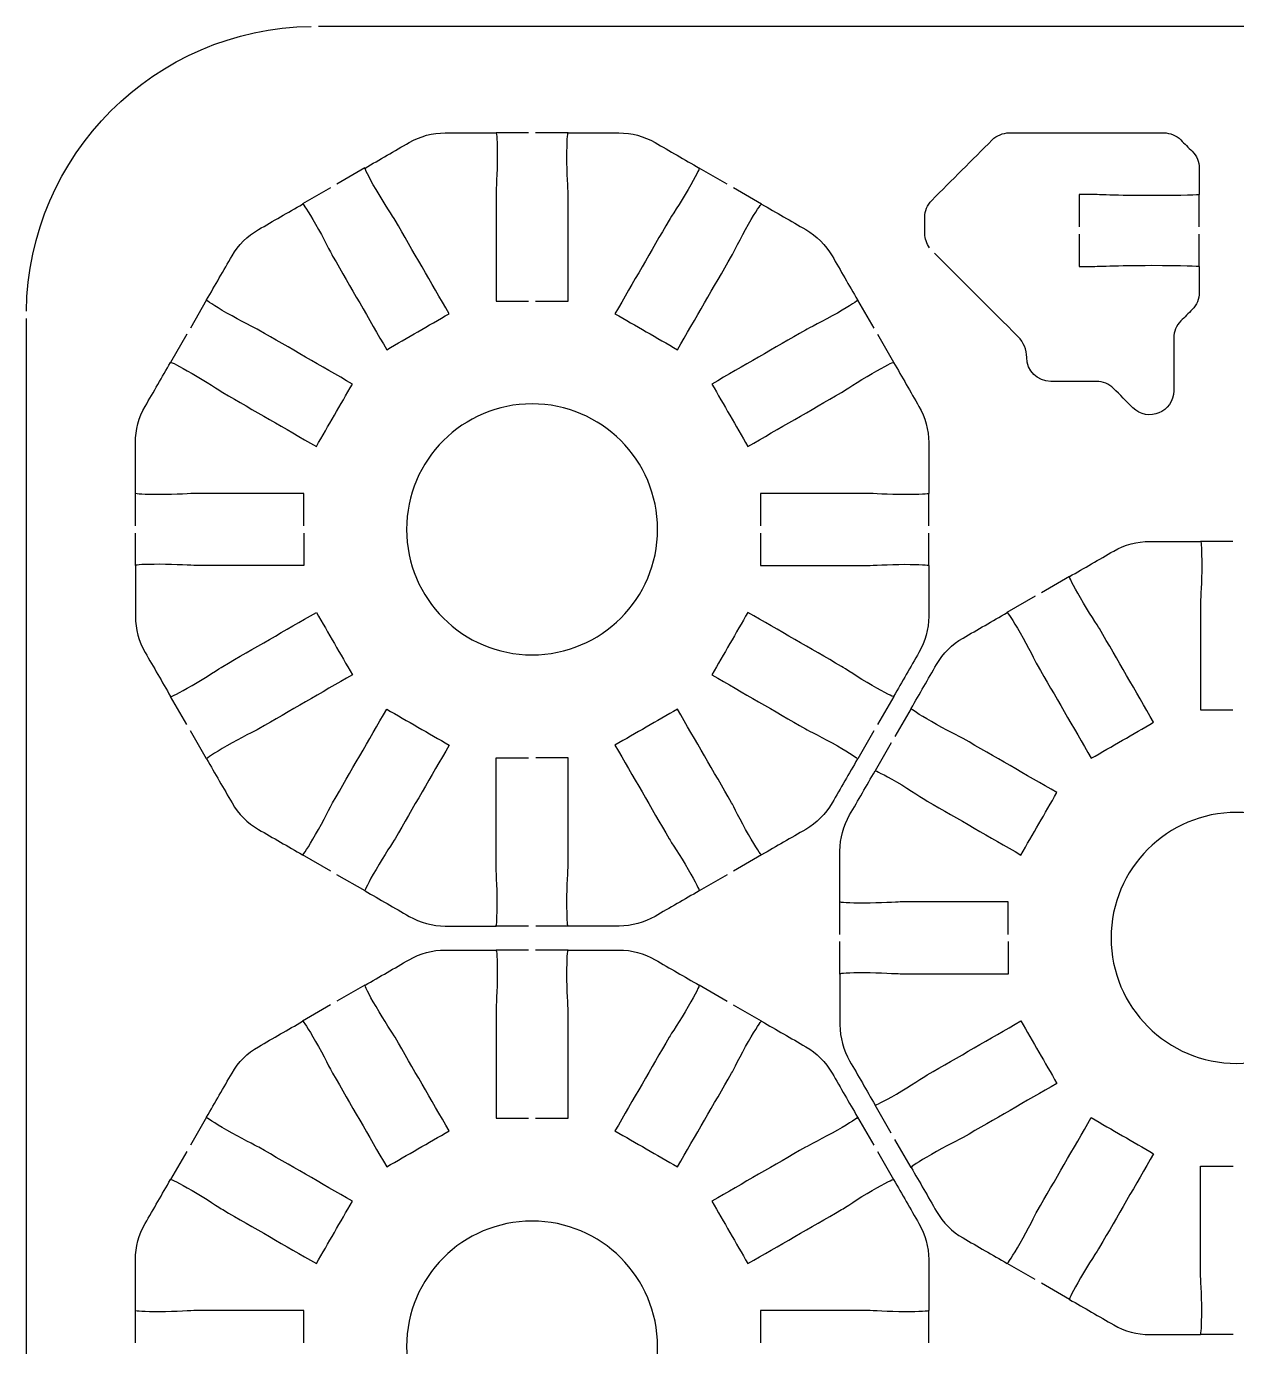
# Model space of a CAD drawing. Extents: x 5 to 405, y 225 to 445.
# Drawn here: x 140 to 190.3, y 390.1 to 445 of the extents above; entities that cross this region are included whole.
import ezdxf

# ---------------------------------------------------------------- set-up
doc = ezdxf.new("R2010")
doc.units = 0
doc.header["$MEASUREMENT"] = 0
doc.layers.add('DEFAULT', color=18, linetype='CONTINUOUS')

msp = doc.modelspace()

# ---------------------------------------------------------------- linework, layer by layer
at = {"layer": 'DEFAULT', "color": 1}
for points in [[(257.849, 444.999), (152.15, 444.999)], [(160.884, 440.57), (159.537, 440.57)], [(162.535, 440.57), (161.184, 440.57)], [(154.083, 439.113), (152.915, 438.435)], [(169.157, 438.432), (167.989, 439.105)], [(152.654, 438.287), (151.483, 437.61)], [(170.586, 437.606), (169.418, 438.28)], [(188.79, 436.656), (188.79, 438.007)], [(188.79, 435.009), (188.79, 436.356)], [(147.497, 433.616), (146.823, 432.449)], [(174.576, 433.616), (174.576, 433.613), (175.25, 432.449)], [(140, 237.15), (140, 432.85)], [(146.671, 432.188), (145.997, 431.02)], [(175.401, 432.191), (176.072, 431.023), (176.075, 431.02)], [(144.537, 424.218), (144.537, 425.566)], [(177.536, 424.218), (177.536, 425.566)], [(144.537, 422.567), (144.537, 423.918)], [(177.536, 422.567), (177.536, 423.918)], [(190.194, 423.57), (188.846, 423.57)], [(183.392, 422.113), (182.224, 421.436)], [(181.963, 421.287), (180.792, 420.61)], [(146.671, 415.949), (145.997, 417.117)], [(176.082, 417.117), (175.408, 415.946)], [(176.806, 416.617), (176.132, 415.449)], [(147.497, 414.52), (146.823, 415.688)], [(175.257, 415.685), (174.583, 414.517)], [(175.98, 415.188), (175.306, 414.02)], [(152.658, 409.853), (151.49, 410.527)], [(170.586, 410.527), (169.418, 409.853)], [(154.086, 409.028), (152.919, 409.701)], [(169.157, 409.701), (167.989, 409.028)], [(173.846, 407.219), (173.846, 408.566)], [(160.888, 407.564), (159.537, 407.564)], [(162.535, 407.564), (161.188, 407.564)], [(160.884, 406.567), (159.537, 406.567)], [(162.535, 406.567), (161.184, 406.567)], [(173.846, 405.568), (173.846, 406.919)], [(154.083, 405.11), (152.915, 404.433)], [(169.157, 404.429), (167.989, 405.103)], [(152.654, 404.285), (151.483, 403.607)], [(170.586, 403.604), (169.418, 404.278)], [(175.98, 398.95), (175.306, 400.117)], [(147.497, 399.614), (146.823, 398.446)], [(174.576, 399.614), (174.576, 399.61), (175.25, 398.446)], [(176.806, 397.521), (176.132, 398.688)], [(146.671, 398.185), (145.997, 397.018)], [(175.401, 398.189), (176.072, 397.021), (176.075, 397.018)], [(181.967, 392.854), (180.799, 393.527)], [(183.396, 392.028), (182.228, 392.702)], [(144.537, 390.216), (144.537, 391.564)], [(177.536, 390.216), (177.536, 391.564)], [(190.197, 390.564), (188.846, 390.564)]]:
    msp.add_lwpolyline(points, dxfattribs=at)
msp.add_open_spline([(140, 433.15), (140.081, 439.658), (145.341, 444.918), (151.85, 444.999)], degree=3, dxfattribs=at)
for points, knots in [([(151.539, 424.218), (151.539, 424.667), (151.539, 425.117), (151.539, 425.566), (150.039, 425.566), (148.538, 425.566), (147.038, 425.566), (146.911, 425.566), (146.195, 425.516), (145.539, 425.516), (144.904, 425.516), (144.537, 425.541), (144.537, 425.566), (144.537, 426.273), (144.537, 426.979), (144.537, 427.686), (144.537, 428.215), (144.678, 428.73), (144.939, 429.185), (145.292, 429.797), (145.644, 430.408), (145.997, 431.02), (146.011, 431.044), (146.339, 430.879), (146.89, 430.561), (147.458, 430.233), (148.054, 429.831), (148.167, 429.767), (149.465, 429.018), (150.763, 428.269), (152.062, 427.52), (152.561, 428.386), (153.061, 429.251), (153.561, 430.117), (152.263, 430.866), (150.964, 431.615), (149.666, 432.364), (149.553, 432.427), (148.908, 432.745), (148.34, 433.073), (147.8, 433.383), (147.497, 433.588), (147.497, 433.616), (147.849, 434.228), (148.202, 434.839), (148.555, 435.451), (148.819, 435.906), (149.197, 436.283), (149.656, 436.548), (150.267, 436.901), (150.879, 437.253), (151.49, 437.606), (151.515, 437.62), (151.712, 437.317), (152.033, 436.767), (152.361, 436.195), (152.675, 435.549), (152.739, 435.44), (153.489, 434.142), (154.239, 432.844), (154.99, 431.545), (155.855, 432.045), (156.721, 432.545), (157.586, 433.045), (156.836, 434.343), (156.086, 435.641), (155.335, 436.939), (155.272, 437.049), (154.873, 437.645), (154.545, 438.216), (154.224, 438.767), (154.065, 439.095), (154.086, 439.105), (154.699, 439.459), (155.312, 439.813), (155.924, 440.167), (156.38, 440.432), (156.898, 440.569), (157.424, 440.569), (158.128, 440.569), (158.832, 440.569), (159.537, 440.569), (159.565, 440.569), (159.586, 440.203), (159.586, 439.568), (159.586, 438.911), (159.537, 438.192), (159.537, 438.065), (159.537, 436.565), (159.537, 435.066), (159.537, 433.567), (159.986, 433.567), (160.435, 433.567), (160.884, 433.567)], [0, 0, 0, 0, 3.82, 3.82, 3.82, 16.58, 16.58, 16.58, 17.58, 17.58, 17.58, 18.58, 18.58, 18.58, 24.59, 24.59, 24.59, 25.59, 25.59, 25.59, 31.593332, 31.593332, 31.593332, 32.593332, 32.593332, 32.593332, 33.593332, 33.593332, 33.593332, 46.339253, 46.339253, 46.339253, 54.8382, 54.8382, 54.8382, 67.584121, 67.584121, 67.584121, 68.584121, 68.584121, 68.584121, 69.584121, 69.584121, 69.584121, 75.587454, 75.587454, 75.587454, 76.587454, 76.587454, 76.587454, 82.590786, 82.590786, 82.590786, 83.590786, 83.590786, 83.590786, 84.590786, 84.590786, 84.590786, 97.341708, 97.341708, 97.341708, 105.840655, 105.840655, 105.840655, 118.591576, 118.591576, 118.591576, 119.591576, 119.591576, 119.591576, 120.591576, 120.591576, 120.591576, 126.608569, 126.608569, 126.608569, 127.608569, 127.608569, 127.608569, 133.598569, 133.598569, 133.598569, 134.598569, 134.598569, 134.598569, 135.598569, 135.598569, 135.598569, 148.348569, 148.348569, 148.348569, 152.168569, 152.168569, 152.168569, 152.168569]), ([(161.184, 433.567), (161.635, 433.567), (162.085, 433.567), (162.535, 433.567), (162.535, 435.066), (162.535, 436.565), (162.535, 438.065), (162.535, 438.192), (162.486, 438.911), (162.486, 439.568), (162.486, 440.203), (162.511, 440.569), (162.535, 440.569), (163.24, 440.569), (163.944, 440.569), (164.649, 440.569), (165.178, 440.569), (165.693, 440.432), (166.151, 440.167), (166.764, 439.813), (167.377, 439.459), (167.989, 439.105), (168.014, 439.091), (167.848, 438.767), (167.531, 438.216), (167.203, 437.645), (166.801, 437.049), (166.737, 436.939), (165.987, 435.641), (165.237, 434.343), (164.486, 433.045), (165.353, 432.545), (166.22, 432.045), (167.086, 431.545), (167.835, 432.844), (168.584, 434.142), (169.334, 435.44), (169.397, 435.549), (169.715, 436.195), (170.043, 436.767), (170.353, 437.306), (170.554, 437.606), (170.586, 437.606), (171.197, 437.253), (171.809, 436.901), (172.42, 436.548), (172.875, 436.283), (173.256, 435.906), (173.517, 435.451), (173.87, 434.839), (174.223, 434.228), (174.576, 433.616), (174.59, 433.592), (174.287, 433.39), (173.736, 433.073), (173.165, 432.745), (172.519, 432.427), (172.41, 432.364), (171.112, 431.615), (169.813, 430.866), (168.515, 430.117), (169.015, 429.251), (169.515, 428.386), (170.014, 427.52), (171.313, 428.269), (172.611, 429.018), (173.909, 429.767), (174.018, 429.831), (174.615, 430.233), (175.186, 430.561), (175.736, 430.879), (176.065, 431.041), (176.075, 431.02), (176.428, 430.408), (176.781, 429.797), (177.133, 429.185), (177.398, 428.73), (177.536, 428.215), (177.536, 427.686), (177.536, 426.979), (177.536, 426.273), (177.536, 425.566), (177.536, 425.538), (177.172, 425.516), (176.537, 425.516), (175.878, 425.516), (175.161, 425.566), (175.034, 425.566), (173.535, 425.566), (172.036, 425.566), (170.536, 425.566), (170.536, 425.117), (170.536, 424.667), (170.536, 424.218)], [0, 0, 0, 0, 3.83, 3.83, 3.83, 16.58, 16.58, 16.58, 17.58, 17.58, 17.58, 18.58, 18.58, 18.58, 24.57, 24.57, 24.57, 25.57, 25.57, 25.57, 31.586993, 31.586993, 31.586993, 32.586993, 32.586993, 32.586993, 33.586993, 33.586993, 33.586993, 46.337914, 46.337914, 46.337914, 54.845522, 54.845522, 54.845522, 67.591443, 67.591443, 67.591443, 68.591443, 68.591443, 68.591443, 69.591443, 69.591443, 69.591443, 75.594776, 75.594776, 75.594776, 76.594776, 76.594776, 76.594776, 82.598108, 82.598108, 82.598108, 83.598108, 83.598108, 83.598108, 84.598108, 84.598108, 84.598108, 97.344029, 97.344029, 97.344029, 105.842976, 105.842976, 105.842976, 118.588897, 118.588897, 118.588897, 119.588897, 119.588897, 119.588897, 120.588897, 120.588897, 120.588897, 126.592229, 126.592229, 126.592229, 127.592229, 127.592229, 127.592229, 133.602229, 133.602229, 133.602229, 134.602229, 134.602229, 134.602229, 135.602229, 135.602229, 135.602229, 148.352229, 148.352229, 148.352229, 152.172229, 152.172229, 152.172229, 152.172229]), ([(177.568, 435.792), (177.445, 435.965), (177.374, 436.166), (177.374, 436.381), (177.373, 436.606), (177.372, 436.83), (177.371, 437.055), (177.371, 437.32), (177.476, 437.574), (177.663, 437.76), (178.502, 438.599), (179.34, 439.437), (180.179, 440.276), (180.366, 440.463), (180.62, 440.569), (180.888, 440.569), (183.031, 440.569), (185.175, 440.569), (187.319, 440.569), (187.583, 440.569), (187.837, 440.463), (188.024, 440.276), (188.182, 440.118), (188.34, 439.961), (188.497, 439.803), (188.688, 439.616), (188.79, 439.359), (188.79, 439.094), (188.79, 438.732), (188.79, 438.37), (188.79, 438.007), (188.79, 437.979), (188.173, 437.962), (186.79, 437.958), (185.41, 437.958), (184.416, 438.007), (184.292, 438.007), (184.125, 438.007), (183.958, 438.007), (183.791, 438.007), (183.791, 437.557), (183.791, 437.107), (183.791, 436.656)], [0, 0, 0, 0, 1, 1, 1, 2.910026, 2.910026, 2.910026, 3.910026, 3.910026, 3.910026, 13.993369, 13.993369, 13.993369, 14.993369, 14.993369, 14.993369, 33.223369, 33.223369, 33.223369, 34.223369, 34.223369, 34.223369, 36.118415, 36.118415, 36.118415, 37.118415, 37.118415, 37.118415, 40.198415, 40.198415, 40.198415, 41.198415, 41.198415, 41.198415, 42.198415, 42.198415, 42.198415, 43.618415, 43.618415, 43.618415, 47.448415, 47.448415, 47.448415, 47.448415]), ([(183.791, 436.356), (183.791, 435.907), (183.791, 435.458), (183.791, 435.009), (183.958, 435.009), (184.125, 435.009), (184.292, 435.009), (184.416, 435.009), (185.41, 435.058), (186.79, 435.058), (188.144, 435.058), (188.765, 435.034), (188.79, 435.009), (188.791, 434.648), (188.792, 434.287), (188.794, 433.926), (188.794, 433.658), (188.688, 433.404), (188.501, 433.217), (188.343, 433.059), (188.186, 432.902), (188.028, 432.744), (187.837, 432.553), (187.735, 432.299), (187.735, 432.035), (187.734, 431.303), (187.733, 430.572), (187.732, 429.841), (187.732, 428.952), (186.656, 428.504), (186.024, 429.135), (185.758, 429.402), (185.493, 429.669), (185.227, 429.936), (185.036, 430.123), (184.782, 430.229), (184.518, 430.229), (183.883, 430.229), (183.248, 430.229), (182.613, 430.229), (182.063, 430.229), (181.614, 430.677), (181.614, 431.227), (181.614, 431.548), (181.487, 431.855), (181.258, 432.084), (180.096, 433.246), (178.935, 434.408), (177.773, 435.57)], [0, 0, 0, 0, 3.82, 3.82, 3.82, 5.24, 5.24, 5.24, 6.24, 6.24, 6.24, 7.24, 7.24, 7.24, 10.310016, 10.310016, 10.310016, 11.310016, 11.310016, 11.310016, 13.205062, 13.205062, 13.205062, 14.205062, 14.205062, 14.205062, 20.42507, 20.42507, 20.42507, 21.42507, 21.42507, 21.42507, 24.628272, 24.628272, 24.628272, 25.628272, 25.628272, 25.628272, 31.028272, 31.028272, 31.028272, 32.028272, 32.028272, 32.028272, 33.028272, 33.028272, 33.028272, 47.000702, 47.000702, 47.000702, 47.000702]), ([(161.036, 418.85), (158.154, 418.85), (155.815, 421.186), (155.815, 424.071), (155.815, 426.954), (158.154, 429.293), (161.036, 429.293), (163.922, 429.293), (166.257, 426.954), (166.257, 424.071), (166.257, 421.186), (163.922, 418.85), (161.036, 418.85)], [1, 1, 1, 1, 2, 2, 2, 3, 3, 3, 4, 4, 4, 5, 5, 5, 5]), ([(151.539, 423.918), (151.539, 423.468), (151.539, 423.018), (151.539, 422.567), (150.039, 422.567), (148.538, 422.567), (147.038, 422.567), (146.911, 422.567), (146.195, 422.617), (145.539, 422.617), (144.904, 422.617), (144.537, 422.595), (144.537, 422.567), (144.537, 421.862), (144.537, 421.156), (144.537, 420.451), (144.537, 419.925), (144.678, 419.406), (144.939, 418.951), (145.292, 418.34), (145.644, 417.728), (145.997, 417.117), (146.011, 417.096), (146.339, 417.258), (146.89, 417.575), (147.458, 417.904), (148.054, 418.306), (148.167, 418.369), (149.465, 419.118), (150.763, 419.867), (152.062, 420.616), (152.561, 419.751), (153.061, 418.885), (153.561, 418.02), (152.263, 417.27), (150.964, 416.519), (149.666, 415.769), (149.553, 415.706), (148.908, 415.392), (148.34, 415.064), (147.789, 414.746), (147.482, 414.545), (147.497, 414.52), (147.849, 413.909), (148.202, 413.297), (148.555, 412.686), (148.819, 412.227), (149.197, 411.85), (149.656, 411.585), (150.267, 411.232), (150.879, 410.88), (151.49, 410.527), (151.518, 410.527), (151.719, 410.83), (152.033, 411.37), (152.361, 411.938), (152.675, 412.587), (152.739, 412.697), (153.489, 413.995), (154.239, 415.293), (154.99, 416.591), (155.855, 416.091), (156.721, 415.592), (157.586, 415.092), (156.836, 413.794), (156.086, 412.495), (155.335, 411.197), (155.272, 411.088), (154.873, 410.488), (154.545, 409.92), (154.224, 409.37), (154.062, 409.042), (154.086, 409.028), (154.699, 408.675), (155.312, 408.322), (155.924, 407.969), (156.38, 407.705), (156.898, 407.567), (157.424, 407.567), (158.128, 407.567), (158.832, 407.567), (159.537, 407.567), (159.562, 407.567), (159.586, 407.934), (159.586, 408.569), (159.586, 409.225), (159.537, 409.945), (159.537, 410.072), (159.537, 411.571), (159.537, 413.07), (159.537, 414.57), (159.987, 414.57), (160.438, 414.57), (160.888, 414.57)], [0, 0, 0, 0, 3.83, 3.83, 3.83, 16.59, 16.59, 16.59, 17.59, 17.59, 17.59, 18.59, 18.59, 18.59, 24.59, 24.59, 24.59, 25.59, 25.59, 25.59, 31.593332, 31.593332, 31.593332, 32.593332, 32.593332, 32.593332, 33.593332, 33.593332, 33.593332, 46.339253, 46.339253, 46.339253, 54.8382, 54.8382, 54.8382, 67.589122, 67.589122, 67.589122, 68.589122, 68.589122, 68.589122, 69.589122, 69.589122, 69.589122, 75.592454, 75.592454, 75.592454, 76.592454, 76.592454, 76.592454, 82.595787, 82.595787, 82.595787, 83.595787, 83.595787, 83.595787, 84.595787, 84.595787, 84.595787, 97.346708, 97.346708, 97.346708, 105.845655, 105.845655, 105.845655, 118.596577, 118.596577, 118.596577, 119.596577, 119.596577, 119.596577, 120.596577, 120.596577, 120.596577, 126.608573, 126.608573, 126.608573, 127.608573, 127.608573, 127.608573, 133.598573, 133.598573, 133.598573, 134.598573, 134.598573, 134.598573, 135.598573, 135.598573, 135.598573, 148.348573, 148.348573, 148.348573, 152.178573, 152.178573, 152.178573, 152.178573]), ([(170.536, 423.918), (170.536, 423.468), (170.536, 423.018), (170.536, 422.567), (172.036, 422.567), (173.535, 422.567), (175.034, 422.567), (175.161, 422.567), (175.878, 422.617), (176.537, 422.617), (177.172, 422.617), (177.536, 422.592), (177.536, 422.567), (177.536, 421.862), (177.536, 421.156), (177.536, 420.451), (177.536, 419.925), (177.398, 419.406), (177.133, 418.951), (176.781, 418.34), (176.428, 417.728), (176.075, 417.117), (176.061, 417.092), (175.736, 417.258), (175.186, 417.575), (174.615, 417.904), (174.018, 418.306), (173.909, 418.369), (172.611, 419.118), (171.313, 419.867), (170.014, 420.616), (169.515, 419.751), (169.015, 418.885), (168.515, 418.02), (169.813, 417.27), (171.112, 416.519), (172.41, 415.769), (172.519, 415.706), (173.165, 415.392), (173.736, 415.064), (174.276, 414.753), (174.576, 414.552), (174.576, 414.52), (174.223, 413.909), (173.87, 413.297), (173.517, 412.686), (173.256, 412.227), (172.875, 411.85), (172.42, 411.585), (171.809, 411.232), (171.197, 410.88), (170.586, 410.527), (170.561, 410.513), (170.36, 410.82), (170.043, 411.37), (169.715, 411.938), (169.397, 412.587), (169.334, 412.697), (168.584, 413.995), (167.835, 415.293), (167.086, 416.591), (166.22, 416.091), (165.353, 415.592), (164.486, 415.092), (165.237, 413.794), (165.987, 412.495), (166.737, 411.197), (166.801, 411.088), (167.203, 410.488), (167.531, 409.92), (167.848, 409.37), (168.011, 409.042), (167.989, 409.028), (167.377, 408.675), (166.764, 408.322), (166.151, 407.969), (165.696, 407.705), (165.181, 407.567), (164.656, 407.567), (163.949, 407.567), (163.242, 407.567), (162.535, 407.567), (162.507, 407.567), (162.486, 407.934), (162.486, 408.569), (162.486, 409.225), (162.535, 409.945), (162.535, 410.072), (162.535, 411.571), (162.535, 413.07), (162.535, 414.57), (162.086, 414.57), (161.637, 414.57), (161.188, 414.57)], [0, 0, 0, 0, 3.83, 3.83, 3.83, 16.58, 16.58, 16.58, 17.58, 17.58, 17.58, 18.58, 18.58, 18.58, 24.58, 24.58, 24.58, 25.58, 25.58, 25.58, 31.583332, 31.583332, 31.583332, 32.583332, 32.583332, 32.583332, 33.583332, 33.583332, 33.583332, 46.329253, 46.329253, 46.329253, 54.8282, 54.8282, 54.8282, 67.579122, 67.579122, 67.579122, 68.579122, 68.579122, 68.579122, 69.579122, 69.579122, 69.579122, 75.582454, 75.582454, 75.582454, 76.582454, 76.582454, 76.582454, 82.585787, 82.585787, 82.585787, 83.585787, 83.585787, 83.585787, 84.585787, 84.585787, 84.585787, 97.331708, 97.331708, 97.331708, 105.839316, 105.839316, 105.839316, 118.590237, 118.590237, 118.590237, 119.590237, 119.590237, 119.590237, 120.590237, 120.590237, 120.590237, 126.602234, 126.602234, 126.602234, 127.602234, 127.602234, 127.602234, 133.612234, 133.612234, 133.612234, 134.612234, 134.612234, 134.612234, 135.612234, 135.612234, 135.612234, 148.362234, 148.362234, 148.362234, 152.182234, 152.182234, 152.182234, 152.182234]), ([(180.849, 407.219), (180.849, 407.668), (180.849, 408.117), (180.849, 408.566), (179.348, 408.566), (177.848, 408.566), (176.347, 408.566), (176.22, 408.566), (175.504, 408.517), (174.848, 408.517), (174.213, 408.517), (173.846, 408.542), (173.846, 408.566), (173.846, 409.273), (173.846, 409.98), (173.846, 410.686), (173.846, 411.216), (173.987, 411.731), (174.248, 412.186), (174.601, 412.797), (174.954, 413.409), (175.306, 414.02), (175.321, 414.045), (175.649, 413.879), (176.199, 413.562), (176.767, 413.234), (177.363, 412.831), (177.476, 412.768), (178.774, 412.019), (180.072, 411.27), (181.371, 410.521), (181.87, 411.386), (182.37, 412.252), (182.87, 413.117), (181.572, 413.866), (180.274, 414.615), (178.975, 415.364), (178.862, 415.428), (178.217, 415.745), (177.649, 416.073), (177.109, 416.384), (176.806, 416.588), (176.806, 416.617), (177.159, 417.228), (177.511, 417.84), (177.864, 418.451), (178.129, 418.906), (178.506, 419.284), (178.965, 419.548), (179.576, 419.901), (180.188, 420.254), (180.799, 420.607), (180.824, 420.621), (181.021, 420.317), (181.342, 419.767), (181.671, 419.195), (181.985, 418.55), (182.048, 418.441), (182.798, 417.142), (183.549, 415.844), (184.299, 414.546), (185.164, 415.046), (186.03, 415.545), (186.895, 416.045), (186.145, 417.343), (185.395, 418.642), (184.644, 419.94), (184.581, 420.049), (184.182, 420.645), (183.854, 421.217), (183.533, 421.767), (183.374, 422.095), (183.396, 422.106), (184.008, 422.46), (184.621, 422.814), (185.234, 423.168), (185.689, 423.432), (186.207, 423.57), (186.733, 423.57), (187.437, 423.57), (188.142, 423.57), (188.846, 423.57), (188.874, 423.57), (188.895, 423.203), (188.895, 422.568), (188.895, 421.912), (188.846, 421.192), (188.846, 421.065), (188.846, 419.566), (188.846, 418.067), (188.846, 416.567), (189.295, 416.567), (189.744, 416.567), (190.194, 416.567)], [0, 0, 0, 0, 3.82, 3.82, 3.82, 16.58, 16.58, 16.58, 17.58, 17.58, 17.58, 18.58, 18.58, 18.58, 24.59, 24.59, 24.59, 25.59, 25.59, 25.59, 31.593332, 31.593332, 31.593332, 32.593332, 32.593332, 32.593332, 33.593332, 33.593332, 33.593332, 46.339253, 46.339253, 46.339253, 54.8382, 54.8382, 54.8382, 67.584121, 67.584121, 67.584121, 68.584121, 68.584121, 68.584121, 69.584121, 69.584121, 69.584121, 75.587454, 75.587454, 75.587454, 76.587454, 76.587454, 76.587454, 82.590786, 82.590786, 82.590786, 83.590786, 83.590786, 83.590786, 84.590786, 84.590786, 84.590786, 97.341708, 97.341708, 97.341708, 105.840655, 105.840655, 105.840655, 118.591576, 118.591576, 118.591576, 119.591576, 119.591576, 119.591576, 120.591576, 120.591576, 120.591576, 126.608569, 126.608569, 126.608569, 127.608569, 127.608569, 127.608569, 133.598569, 133.598569, 133.598569, 134.598569, 134.598569, 134.598569, 135.598569, 135.598569, 135.598569, 148.348569, 148.348569, 148.348569, 152.168569, 152.168569, 152.168569, 152.168569]), ([(190.345, 401.851), (187.463, 401.851), (185.124, 404.186), (185.124, 407.072), (185.124, 409.954), (187.463, 412.293), (190.345, 412.293), (193.231, 412.293), (195.566, 409.954), (195.566, 407.072), (195.566, 404.186), (193.231, 401.851), (190.345, 401.851)], [1, 1, 1, 1, 2, 2, 2, 3, 3, 3, 4, 4, 4, 5, 5, 5, 5]), ([(151.539, 390.216), (151.539, 390.665), (151.539, 391.114), (151.539, 391.564), (150.039, 391.564), (148.538, 391.564), (147.038, 391.564), (146.911, 391.564), (146.195, 391.514), (145.539, 391.514), (144.904, 391.514), (144.537, 391.539), (144.537, 391.564), (144.537, 392.27), (144.537, 392.977), (144.537, 393.684), (144.537, 394.213), (144.678, 394.728), (144.939, 395.183), (145.292, 395.795), (145.644, 396.406), (145.997, 397.018), (146.011, 397.042), (146.339, 396.876), (146.89, 396.559), (147.458, 396.231), (148.054, 395.829), (148.167, 395.765), (149.465, 395.016), (150.763, 394.267), (152.062, 393.518), (152.561, 394.383), (153.061, 395.249), (153.561, 396.114), (152.263, 396.863), (150.964, 397.613), (149.666, 398.362), (149.553, 398.425), (148.908, 398.743), (148.34, 399.071), (147.8, 399.381), (147.497, 399.586), (147.497, 399.614), (147.849, 400.225), (148.202, 400.837), (148.555, 401.448), (148.819, 401.903), (149.197, 402.281), (149.656, 402.546), (150.267, 402.898), (150.879, 403.251), (151.49, 403.604), (151.515, 403.618), (151.712, 403.315), (152.033, 402.764), (152.361, 402.193), (152.675, 401.547), (152.739, 401.438), (153.489, 400.14), (154.239, 398.841), (154.99, 397.543), (155.855, 398.043), (156.721, 398.543), (157.586, 399.042), (156.836, 400.341), (156.086, 401.639), (155.335, 402.937), (155.272, 403.046), (154.873, 403.643), (154.545, 404.214), (154.224, 404.765), (154.065, 405.093), (154.086, 405.103), (154.699, 405.457), (155.312, 405.811), (155.924, 406.165), (156.38, 406.43), (156.898, 406.567), (157.424, 406.567), (158.128, 406.567), (158.832, 406.567), (159.537, 406.567), (159.565, 406.567), (159.586, 406.2), (159.586, 405.565), (159.586, 404.909), (159.537, 404.189), (159.537, 404.062), (159.537, 402.563), (159.537, 401.064), (159.537, 399.565), (159.986, 399.565), (160.435, 399.565), (160.884, 399.565)], [0, 0, 0, 0, 3.82, 3.82, 3.82, 16.58, 16.58, 16.58, 17.58, 17.58, 17.58, 18.58, 18.58, 18.58, 24.59, 24.59, 24.59, 25.59, 25.59, 25.59, 31.593332, 31.593332, 31.593332, 32.593332, 32.593332, 32.593332, 33.593332, 33.593332, 33.593332, 46.339253, 46.339253, 46.339253, 54.8382, 54.8382, 54.8382, 67.584121, 67.584121, 67.584121, 68.584121, 68.584121, 68.584121, 69.584121, 69.584121, 69.584121, 75.587454, 75.587454, 75.587454, 76.587454, 76.587454, 76.587454, 82.590786, 82.590786, 82.590786, 83.590786, 83.590786, 83.590786, 84.590786, 84.590786, 84.590786, 97.341708, 97.341708, 97.341708, 105.840655, 105.840655, 105.840655, 118.591576, 118.591576, 118.591576, 119.591576, 119.591576, 119.591576, 120.591576, 120.591576, 120.591576, 126.608569, 126.608569, 126.608569, 127.608569, 127.608569, 127.608569, 133.598569, 133.598569, 133.598569, 134.598569, 134.598569, 134.598569, 135.598569, 135.598569, 135.598569, 148.348569, 148.348569, 148.348569, 152.168569, 152.168569, 152.168569, 152.168569]), ([(161.184, 399.565), (161.635, 399.565), (162.085, 399.565), (162.535, 399.565), (162.535, 401.064), (162.535, 402.563), (162.535, 404.062), (162.535, 404.189), (162.486, 404.909), (162.486, 405.565), (162.486, 406.2), (162.511, 406.567), (162.535, 406.567), (163.24, 406.567), (163.944, 406.567), (164.649, 406.567), (165.178, 406.567), (165.693, 406.43), (166.151, 406.165), (166.764, 405.811), (167.377, 405.457), (167.989, 405.103), (168.014, 405.089), (167.848, 404.765), (167.531, 404.214), (167.203, 403.643), (166.801, 403.046), (166.737, 402.937), (165.987, 401.639), (165.237, 400.341), (164.486, 399.042), (165.353, 398.543), (166.22, 398.043), (167.086, 397.543), (167.835, 398.841), (168.584, 400.14), (169.334, 401.438), (169.397, 401.547), (169.715, 402.193), (170.043, 402.764), (170.353, 403.304), (170.554, 403.604), (170.586, 403.604), (171.197, 403.251), (171.809, 402.898), (172.42, 402.546), (172.875, 402.281), (173.256, 401.903), (173.517, 401.448), (173.87, 400.837), (174.223, 400.225), (174.576, 399.614), (174.59, 399.589), (174.287, 399.388), (173.736, 399.071), (173.165, 398.743), (172.519, 398.425), (172.41, 398.362), (171.112, 397.613), (169.813, 396.863), (168.515, 396.114), (169.015, 395.249), (169.515, 394.383), (170.014, 393.518), (171.313, 394.267), (172.611, 395.016), (173.909, 395.765), (174.018, 395.829), (174.615, 396.231), (175.186, 396.559), (175.736, 396.876), (176.065, 397.039), (176.075, 397.018), (176.428, 396.406), (176.781, 395.795), (177.133, 395.183), (177.398, 394.728), (177.536, 394.213), (177.536, 393.684), (177.536, 392.977), (177.536, 392.27), (177.536, 391.564), (177.536, 391.535), (177.172, 391.514), (176.537, 391.514), (175.878, 391.514), (175.161, 391.564), (175.034, 391.564), (173.535, 391.564), (172.036, 391.564), (170.536, 391.564), (170.536, 391.114), (170.536, 390.665), (170.536, 390.216)], [0, 0, 0, 0, 3.83, 3.83, 3.83, 16.58, 16.58, 16.58, 17.58, 17.58, 17.58, 18.58, 18.58, 18.58, 24.57, 24.57, 24.57, 25.57, 25.57, 25.57, 31.586993, 31.586993, 31.586993, 32.586993, 32.586993, 32.586993, 33.586993, 33.586993, 33.586993, 46.337914, 46.337914, 46.337914, 54.845522, 54.845522, 54.845522, 67.591443, 67.591443, 67.591443, 68.591443, 68.591443, 68.591443, 69.591443, 69.591443, 69.591443, 75.594776, 75.594776, 75.594776, 76.594776, 76.594776, 76.594776, 82.598108, 82.598108, 82.598108, 83.598108, 83.598108, 83.598108, 84.598108, 84.598108, 84.598108, 97.344029, 97.344029, 97.344029, 105.842976, 105.842976, 105.842976, 118.588897, 118.588897, 118.588897, 119.588897, 119.588897, 119.588897, 120.588897, 120.588897, 120.588897, 126.592229, 126.592229, 126.592229, 127.592229, 127.592229, 127.592229, 133.602229, 133.602229, 133.602229, 134.602229, 134.602229, 134.602229, 135.602229, 135.602229, 135.602229, 148.352229, 148.352229, 148.352229, 152.172229, 152.172229, 152.172229, 152.172229]), ([(180.849, 406.919), (180.849, 406.468), (180.849, 406.018), (180.849, 405.568), (179.348, 405.568), (177.848, 405.568), (176.347, 405.568), (176.22, 405.568), (175.504, 405.617), (174.848, 405.617), (174.213, 405.617), (173.846, 405.596), (173.846, 405.568), (173.846, 404.862), (173.846, 404.157), (173.846, 403.451), (173.846, 402.925), (173.987, 402.407), (174.248, 401.952), (174.601, 401.34), (174.954, 400.729), (175.306, 400.117), (175.321, 400.096), (175.649, 400.258), (176.199, 400.576), (176.767, 400.904), (177.363, 401.306), (177.476, 401.37), (178.774, 402.119), (180.072, 402.868), (181.371, 403.617), (181.87, 402.751), (182.37, 401.886), (182.87, 401.02), (181.572, 400.27), (180.274, 399.52), (178.975, 398.77), (178.862, 398.706), (178.217, 398.392), (177.649, 398.064), (177.099, 397.747), (176.792, 397.545), (176.806, 397.521), (177.159, 396.909), (177.511, 396.298), (177.864, 395.686), (178.129, 395.228), (178.506, 394.85), (178.965, 394.586), (179.576, 394.233), (180.188, 393.88), (180.799, 393.527), (180.827, 393.527), (181.029, 393.831), (181.342, 394.37), (181.671, 394.938), (181.985, 395.588), (182.048, 395.697), (182.798, 396.995), (183.549, 398.293), (184.299, 399.592), (185.164, 399.092), (186.03, 398.592), (186.895, 398.092), (186.145, 396.794), (185.395, 395.496), (184.644, 394.198), (184.581, 394.088), (184.182, 393.489), (183.854, 392.921), (183.533, 392.37), (183.371, 392.042), (183.396, 392.028), (184.008, 391.675), (184.621, 391.322), (185.234, 390.97), (185.689, 390.705), (186.207, 390.568), (186.733, 390.568), (187.437, 390.568), (188.142, 390.568), (188.846, 390.568), (188.871, 390.568), (188.895, 390.934), (188.895, 391.569), (188.895, 392.226), (188.846, 392.945), (188.846, 393.072), (188.846, 394.572), (188.846, 396.071), (188.846, 397.57), (189.296, 397.57), (189.747, 397.57), (190.197, 397.57)], [0, 0, 0, 0, 3.83, 3.83, 3.83, 16.59, 16.59, 16.59, 17.59, 17.59, 17.59, 18.59, 18.59, 18.59, 24.59, 24.59, 24.59, 25.59, 25.59, 25.59, 31.593332, 31.593332, 31.593332, 32.593332, 32.593332, 32.593332, 33.593332, 33.593332, 33.593332, 46.339253, 46.339253, 46.339253, 54.8382, 54.8382, 54.8382, 67.589122, 67.589122, 67.589122, 68.589122, 68.589122, 68.589122, 69.589122, 69.589122, 69.589122, 75.592454, 75.592454, 75.592454, 76.592454, 76.592454, 76.592454, 82.595787, 82.595787, 82.595787, 83.595787, 83.595787, 83.595787, 84.595787, 84.595787, 84.595787, 97.346708, 97.346708, 97.346708, 105.845655, 105.845655, 105.845655, 118.596577, 118.596577, 118.596577, 119.596577, 119.596577, 119.596577, 120.596577, 120.596577, 120.596577, 126.608573, 126.608573, 126.608573, 127.608573, 127.608573, 127.608573, 133.598573, 133.598573, 133.598573, 134.598573, 134.598573, 134.598573, 135.598573, 135.598573, 135.598573, 148.348573, 148.348573, 148.348573, 152.178573, 152.178573, 152.178573, 152.178573]), ([(161.036, 384.848), (158.154, 384.848), (155.815, 387.183), (155.815, 390.069), (155.815, 392.951), (158.154, 395.29), (161.036, 395.29), (163.922, 395.29), (166.257, 392.951), (166.257, 390.069), (166.257, 387.183), (163.922, 384.848), (161.036, 384.848)], [1, 1, 1, 1, 2, 2, 2, 3, 3, 3, 4, 4, 4, 5, 5, 5, 5])]:
    msp.add_open_spline(points, degree=3, knots=knots, dxfattribs=at)

doc.saveas('drawing.dxf')
